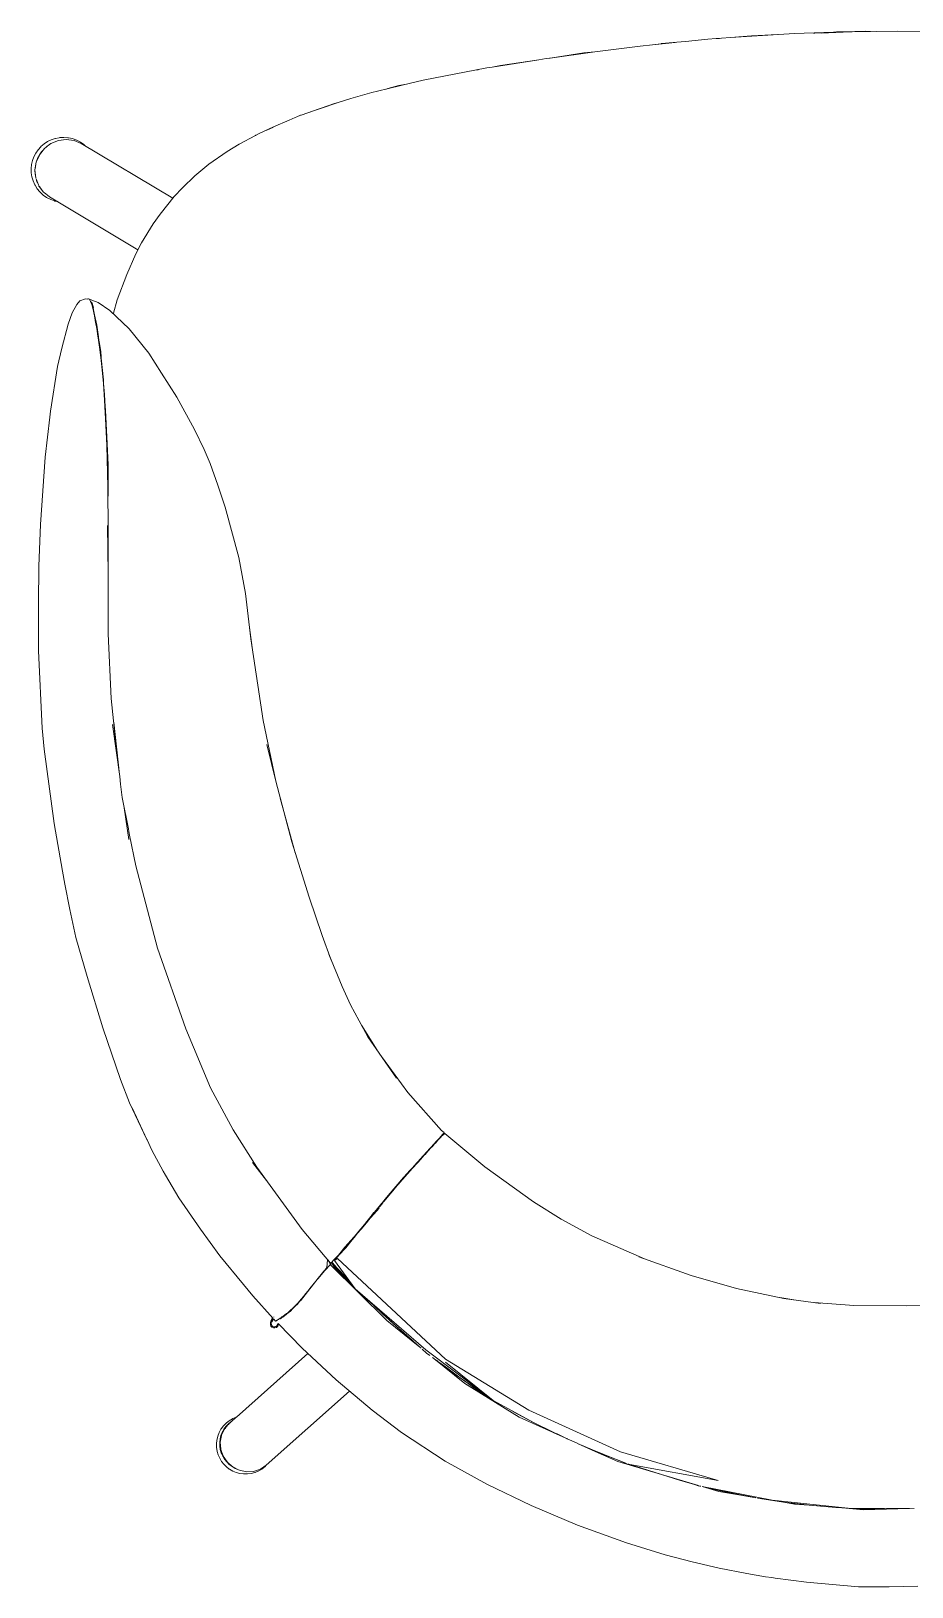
# Model space of a CAD drawing. Header units: millimetres. Extents: x 7998 to 72132, y -12523 to 5591.
# Drawn here: x 64959.5 to 64995, y -9745.4 to -9682.6 of the extents above; entities that cross this region are included whole.
import ezdxf

# ---------------------------------------------------------------- set-up
doc = ezdxf.new("R2010")
doc.units = ezdxf.units.MM
doc.layers.add('Xray_Furniture Temporary', color=23, linetype='Continuous', lineweight=15)

msp = doc.modelspace()

# ---------------------------------------------------------------- linework, layer by layer
at = {"layer": 'Xray_Furniture Temporary', "lineweight": 0}
for p, q in [((64985.893, -9683.004), (64986.806, -9682.918)), ((64987.133, -9682.893), (64986.806, -9682.918)), ((64987.266, -9682.88), (64987.133, -9682.893)), ((64987.347, -9682.876), (64987.266, -9682.88)), ((64987.719, -9682.847), (64987.347, -9682.876)), ((64987.719, -9682.847), (64990.295, -9682.68)), ((64987.719, -9682.847), (64988.564, -9682.781)), ((64988.564, -9682.781), (64989.623, -9682.724)), ((64991.872, -9682.63), (64990.295, -9682.68)), ((64991.112, -9682.672), (64991.06, -9682.672)), ((64991.872, -9682.63), (64991.112, -9682.672)), ((64991.369, -9682.669), (64992.556, -9682.622)), ((64991.995, -9682.624), (64991.886, -9682.63)), ((64991.995, -9682.624), (64992.523, -9682.623)), ((64992.283, -9682.617), (64992.075, -9682.624)), ((64992.283, -9682.617), (64994.451, -9682.589)), ((64993.17, -9682.597), (64992.283, -9682.617)), ((64992.556, -9682.622), (64992.624, -9682.623)), ((64993.619, -9682.599), (64993.17, -9682.597)), ((64994.451, -9682.589), (64995.412, -9682.609)), ((64980.443, -9683.675), (64982.24, -9683.422)), ((64980.443, -9683.675), (64981.794, -9683.471)), ((64982.24, -9683.422), (64981.794, -9683.471)), ((64984.067, -9683.196), (64982.24, -9683.422)), ((64984.571, -9683.143), (64984.067, -9683.196)), ((64985.482, -9683.046), (64984.571, -9683.143)), ((64984.917, -9683.099), (64984.571, -9683.143)), ((64984.931, -9683.093), (64984.917, -9683.099)), ((64984.931, -9683.093), (64985.556, -9683.04)), ((64985.893, -9683.004), (64985.556, -9683.04)), ((64975.324, -9684.565), (64977.887, -9684.074)), ((64977.48, -9684.152), (64977.517, -9684.145)), ((64977.53, -9684.143), (64977.517, -9684.145)), ((64977.887, -9684.074), (64978.096, -9684.042)), ((64978.096, -9684.042), (64979.979, -9683.745)), ((64978.096, -9684.042), (64978.444, -9683.976)), ((64978.444, -9683.976), (64979.979, -9683.745)), ((64980.281, -9683.695), (64979.979, -9683.745)), ((64980.413, -9683.679), (64980.281, -9683.695)), ((64980.413, -9683.679), (64980.443, -9683.675)), ((64973.477, -9685.014), (64974.801, -9684.686)), ((64973.899, -9684.91), (64974.338, -9684.786)), ((64974.338, -9684.786), (64974.65, -9684.723)), ((64975.324, -9684.565), (64974.801, -9684.686)), ((64971.103, -9685.733), (64971.93, -9685.452)), ((64971.93, -9685.452), (64971.743, -9685.505)), ((64972.406, -9685.312), (64971.93, -9685.452)), ((64973.246, -9685.071), (64972.406, -9685.312)), ((64973.246, -9685.071), (64973.477, -9685.014)), ((64973.838, -9684.925), (64973.841, -9684.924)), ((64973.841, -9684.924), (64973.899, -9684.91)), ((64969.91, -9686.179), (64970.161, -9686.068)), ((64970.218, -9686.047), (64970.161, -9686.068)), ((64970.367, -9685.984), (64970.218, -9686.047)), ((64970.391, -9685.976), (64970.367, -9685.984)), ((64971.743, -9685.505), (64970.391, -9685.976)), ((64970.391, -9685.976), (64971.078, -9685.742)), ((64971.103, -9685.733), (64971.078, -9685.742)), ((64968.704, -9686.715), (64968.582, -9686.786)), ((64969.281, -9686.448), (64968.704, -9686.715)), ((64969.006, -9686.581), (64968.991, -9686.589)), ((64969.006, -9686.581), (64969.285, -9686.459)), ((64969.91, -9686.179), (64969.281, -9686.448)), ((64959.893, -9687.254), (64959.784, -9687.375)), ((64960.044, -9687.324), (64959.847, -9687.574)), ((64959.901, -9687.246), (64959.893, -9687.254)), ((64959.901, -9687.246), (64960.027, -9687.138)), ((64960.027, -9687.138), (64960.166, -9687.046)), ((64960.112, -9687.272), (64960.044, -9687.324)), ((64960.112, -9687.272), (64960.156, -9687.234)), ((64960.156, -9687.234), (64960.143, -9687.248)), ((64960.156, -9687.234), (64960.198, -9687.206)), ((64960.156, -9687.234), (64960.173, -9687.226)), ((64960.158, -9687.237), (64960.156, -9687.234)), ((64960.166, -9687.046), (64960.315, -9686.974)), ((64960.303, -9687.126), (64960.198, -9687.206)), ((64960.603, -9687.001), (64960.303, -9687.126)), ((64960.315, -9686.974), (64960.472, -9686.921)), ((64960.493, -9686.917), (64960.472, -9686.921)), ((64960.493, -9686.917), (64960.634, -9686.89)), ((64960.921, -9686.957), (64960.603, -9687.001)), ((64960.657, -9686.886), (64960.634, -9686.89)), ((64960.823, -9686.876), (64960.657, -9686.886)), ((64960.988, -9686.889), (64960.823, -9686.876)), ((64961.238, -9686.997), (64960.921, -9686.957)), ((64961.011, -9686.892), (64960.988, -9686.889)), ((64961.011, -9686.892), (64961.174, -9686.927)), ((64961.33, -9686.983), (64961.174, -9686.927)), ((64961.53, -9687.119), (64961.238, -9686.997)), ((64961.33, -9686.983), (64961.349, -9686.991)), ((64961.349, -9686.991), (64961.496, -9687.067)), ((64961.496, -9687.067), (64961.632, -9687.163)), ((64961.53, -9687.119), (64965.215, -9689.333)), ((64961.632, -9687.163), (64961.644, -9687.173)), ((64961.689, -9687.214), (64961.644, -9687.173)), ((64967.417, -9687.439), (64967.9, -9687.154)), ((64968.554, -9686.8), (64967.9, -9687.154)), ((64968.554, -9686.8), (64968.56, -9686.797)), ((64968.57, -9686.793), (64968.56, -9686.797)), ((64968.57, -9686.793), (64968.582, -9686.786)), ((64959.522, -9687.969), (64959.506, -9688.131)), ((64959.559, -9687.809), (64959.522, -9687.969)), ((64959.559, -9687.809), (64959.615, -9687.655)), ((64959.615, -9687.655), (64959.69, -9687.51)), ((64959.711, -9687.88), (64959.66, -9688.191)), ((64959.711, -9687.88), (64959.675, -9688.033)), ((64959.69, -9687.51), (64959.784, -9687.375)), ((64959.839, -9687.587), (64959.711, -9687.88)), ((64959.711, -9687.88), (64959.766, -9687.728)), ((64959.766, -9687.728), (64959.752, -9687.787)), ((64959.766, -9687.728), (64959.839, -9687.587)), ((64959.766, -9687.728), (64959.799, -9687.678)), ((64959.775, -9687.732), (64959.766, -9687.728)), ((64959.842, -9687.581), (64959.839, -9687.587)), ((64959.847, -9687.574), (64959.93, -9687.456)), ((64959.93, -9687.456), (64959.907, -9687.499)), ((64960.014, -9687.362), (64959.93, -9687.456)), ((64959.93, -9687.456), (64959.964, -9687.425)), ((64959.93, -9687.456), (64959.936, -9687.461)), ((64966.676, -9687.963), (64966.115, -9688.426)), ((64966.676, -9687.963), (64967.417, -9687.439)), ((64959.505, -9688.144), (64959.506, -9688.131)), ((64959.51, -9688.31), (64959.505, -9688.144)), ((64959.537, -9688.474), (64959.51, -9688.31)), ((64959.584, -9688.633), (64959.537, -9688.474)), ((64959.66, -9688.191), (64959.675, -9688.033)), ((64959.66, -9688.201), (64959.66, -9688.191)), ((64959.66, -9688.201), (64959.66, -9688.205)), ((64959.665, -9688.349), (64959.66, -9688.205)), ((64959.66, -9688.205), (64959.69, -9688.505)), ((64959.665, -9688.349), (64959.67, -9688.296)), ((64959.675, -9688.348), (64959.665, -9688.349)), ((64959.69, -9688.505), (64959.665, -9688.349)), ((64959.665, -9688.349), (64959.68, -9688.402)), ((64959.675, -9688.033), (64959.695, -9687.977)), ((64959.675, -9688.033), (64959.677, -9688.095)), ((64959.675, -9688.033), (64959.686, -9688.035)), ((64959.69, -9688.505), (64959.693, -9688.52)), ((64959.705, -9688.552), (64959.736, -9688.655)), ((64959.705, -9688.552), (64959.796, -9688.792)), ((64966.115, -9688.426), (64965.607, -9688.911)), ((64959.652, -9688.784), (64959.584, -9688.633)), ((64959.662, -9688.804), (64959.652, -9688.784)), ((64959.662, -9688.804), (64959.75, -9688.945)), ((64959.736, -9688.655), (64959.728, -9688.614)), ((64959.736, -9688.655), (64959.743, -9688.652)), ((64959.796, -9688.792), (64959.736, -9688.655)), ((64959.736, -9688.655), (64959.76, -9688.695)), ((64959.855, -9689.073), (64959.75, -9688.945)), ((64959.807, -9688.818), (64959.994, -9689.073)), ((64959.882, -9688.931), (64959.84, -9688.863)), ((64959.872, -9689.089), (64959.855, -9689.073)), ((64959.882, -9688.931), (64959.869, -9688.902)), ((64959.993, -9689.203), (64959.872, -9689.089)), ((64959.885, -9688.928), (64959.882, -9688.931)), ((64959.955, -9689.019), (64959.882, -9688.931)), ((64959.882, -9688.931), (64959.907, -9688.955)), ((64960.129, -9689.299), (64959.993, -9689.203)), ((64959.994, -9689.073), (64960.06, -9689.125)), ((64960.06, -9689.125), (64960.094, -9689.156)), ((64960.094, -9689.156), (64960.082, -9689.142)), ((64960.094, -9689.156), (64960.097, -9689.153)), ((64960.159, -9689.202), (64960.094, -9689.156)), ((64960.094, -9689.156), (64960.114, -9689.167)), ((64960.159, -9689.202), (64960.243, -9689.268)), ((64965.607, -9688.911), (64965.275, -9689.259)), ((64960.147, -9689.309), (64960.129, -9689.299)), ((64960.294, -9689.385), (64960.147, -9689.309)), ((64960.243, -9689.268), (64963.811, -9691.412)), ((64960.451, -9689.441), (64960.294, -9689.385)), ((64960.465, -9689.445), (64960.451, -9689.441)), ((64960.465, -9689.445), (64960.577, -9689.469)), ((64964.707, -9689.967), (64965.275, -9689.259)), ((64963.959, -9691.134), (64964.428, -9690.358)), ((64964.428, -9690.358), (64964.707, -9689.967)), ((64963.366, -9692.412), (64963.728, -9691.569)), ((64963.959, -9691.134), (64963.728, -9691.569)), ((64963.366, -9692.412), (64962.974, -9693.432)), ((64961.163, -9693.956), (64961.345, -9693.616)), ((64961.473, -9693.467), (64961.345, -9693.616)), ((64961.703, -9693.394), (64961.473, -9693.467)), ((64961.703, -9693.394), (64961.789, -9693.399)), ((64961.792, -9693.387), (64961.789, -9693.399)), ((64961.815, -9693.384), (64961.792, -9693.387)), ((64961.792, -9693.387), (64961.804, -9693.4)), ((64961.815, -9693.384), (64961.81, -9693.394)), ((64961.815, -9693.384), (64961.855, -9693.403)), ((64961.855, -9693.403), (64961.959, -9693.624)), ((64961.855, -9693.403), (64961.954, -9693.447)), ((64961.899, -9693.496), (64961.964, -9693.563)), ((64962.215, -9693.544), (64961.954, -9693.447)), ((64961.964, -9693.563), (64962.016, -9693.757)), ((64962.215, -9693.544), (64962.683, -9693.858)), ((64962.824, -9693.973), (64962.974, -9693.432)), ((64961.163, -9693.956), (64960.997, -9694.413)), ((64961.959, -9693.624), (64962.016, -9693.892)), ((64961.987, -9693.721), (64961.978, -9693.716)), ((64961.985, -9693.746), (64962.013, -9693.762)), ((64962.013, -9693.762), (64962.016, -9693.757)), ((64962.066, -9694.04), (64962.013, -9693.762)), ((64962.036, -9693.974), (64962.016, -9693.892)), ((64962.055, -9694.075), (64962.036, -9693.974)), ((64962.106, -9694.347), (64962.055, -9694.075)), ((64962.062, -9694.09), (64962.055, -9694.075)), ((64962.092, -9694.229), (64962.062, -9694.09)), ((64962.066, -9694.04), (64962.158, -9694.447)), ((64962.124, -9694.394), (64962.092, -9694.229)), ((64962.683, -9693.858), (64963.461, -9694.603)), ((64962.823, -9693.977), (64962.792, -9693.963)), ((64962.824, -9693.973), (64962.792, -9693.963)), ((64960.997, -9694.413), (64960.75, -9695.378)), ((64962.106, -9694.347), (64962.115, -9694.395)), ((64962.115, -9694.395), (64962.151, -9694.587)), ((64962.16, -9694.586), (64962.124, -9694.394)), ((64962.151, -9694.587), (64962.188, -9694.808)), ((64962.158, -9694.447), (64962.219, -9694.925)), ((64962.197, -9694.806), (64962.16, -9694.586)), ((64962.188, -9694.808), (64962.227, -9695.058)), ((64962.219, -9694.925), (64962.197, -9694.806)), ((64963.461, -9694.603), (64964.253, -9695.584)), ((64960.574, -9696.12), (64960.75, -9695.378)), ((64962.236, -9695.056), (64962.219, -9694.925)), ((64962.227, -9695.058), (64962.267, -9695.339)), ((64962.244, -9695.108), (64962.236, -9695.056)), ((64962.315, -9695.651), (64962.244, -9695.108)), ((64962.316, -9695.52), (64962.244, -9695.108)), ((64962.267, -9695.339), (64962.306, -9695.653)), ((64960.287, -9697.919), (64960.574, -9696.12)), ((64962.306, -9695.653), (64962.345, -9696.001)), ((64962.315, -9695.651), (64962.408, -9696.541)), ((64962.316, -9695.52), (64962.349, -9695.98)), ((64962.349, -9695.98), (64962.345, -9696.001)), ((64962.345, -9696.001), (64962.383, -9696.382)), ((64962.356, -9696.107), (64962.36, -9696.084)), ((64964.763, -9696.384), (64964.253, -9695.584)), ((64962.366, -9696.138), (64962.361, -9696.161)), ((64962.383, -9696.382), (64962.418, -9696.8)), ((64962.406, -9696.552), (64962.399, -9696.578)), ((64962.408, -9696.541), (64962.405, -9696.544)), ((64962.427, -9696.799), (64962.406, -9696.552)), ((64962.406, -9696.552), (64962.419, -9696.647)), ((64962.419, -9696.647), (64962.427, -9696.799)), ((64964.763, -9696.384), (64965.381, -9697.36)), ((64962.418, -9696.8), (64962.451, -9697.251)), ((64962.46, -9697.25), (64962.427, -9696.799)), ((64962.451, -9697.251), (64962.481, -9697.731)), ((64962.49, -9697.73), (64962.46, -9697.25)), ((64966.098, -9698.664), (64965.381, -9697.36)), ((64960.287, -9697.919), (64960.256, -9698.158)), ((64962.481, -9697.731), (64962.509, -9698.235)), ((64962.503, -9697.887), (64962.49, -9697.73)), ((64962.503, -9697.887), (64962.565, -9698.959)), ((64962.503, -9697.887), (64962.518, -9698.234)), ((64960.074, -9699.771), (64960.256, -9698.158)), ((64962.509, -9698.235), (64962.534, -9698.76)), ((64962.522, -9698.319), (64962.518, -9698.234)), ((64962.522, -9698.319), (64962.565, -9699.301)), ((64962.534, -9698.76), (64962.556, -9699.302)), ((64962.562, -9699.229), (64962.555, -9699.269)), ((64962.565, -9698.959), (64962.613, -9700.08)), ((64966.485, -9699.471), (64966.098, -9698.664)), ((64960.074, -9699.771), (64959.882, -9702.489)), ((64962.556, -9699.302), (64962.556, -9699.311)), ((64962.556, -9699.311), (64962.556, -9699.317)), ((64962.556, -9699.317), (64962.574, -9699.857)), ((64962.565, -9699.301), (64962.574, -9699.857)), ((64962.574, -9699.857), (64962.589, -9700.421)), ((64966.727, -9700.028), (64966.485, -9699.471)), ((64962.589, -9700.421), (64962.599, -9700.991)), ((64962.613, -9700.08), (64962.606, -9701.154)), ((64967.042, -9700.906), (64966.727, -9700.028)), ((64962.599, -9700.991), (64962.605, -9701.565)), ((64962.599, -9700.991), (64962.606, -9701.154)), ((64967.334, -9701.789), (64967.042, -9700.906)), ((64962.606, -9701.154), (64962.605, -9701.565)), ((64962.605, -9701.565), (64962.609, -9702.144)), ((64962.609, -9702.144), (64962.611, -9702.726)), ((64967.877, -9703.831), (64967.334, -9701.789)), ((64959.882, -9702.489), (64959.818, -9704.175)), ((64962.611, -9704.488), (64962.585, -9702.535)), ((64962.611, -9702.726), (64962.612, -9702.752)), ((64962.612, -9702.752), (64962.611, -9703.311)), ((64962.611, -9703.311), (64962.611, -9704.488)), ((64959.818, -9704.175), (64959.799, -9705.692)), ((64967.877, -9703.831), (64968.15, -9705.284)), ((64962.611, -9704.488), (64962.61, -9704.658)), ((64962.61, -9704.658), (64962.612, -9704.803)), ((64962.612, -9704.865), (64962.61, -9705.018)), ((64962.612, -9704.865), (64962.612, -9704.803)), ((64962.61, -9705.018), (64962.612, -9705.218)), ((64962.612, -9706.903), (64962.612, -9705.218)), ((64968.367, -9707.109), (64968.15, -9705.284)), ((64959.805, -9707.589), (64959.799, -9705.692)), ((64968.313, -9706.655), (64968.418, -9707.452)), ((64962.733, -9709.508), (64962.612, -9706.903)), ((64968.86, -9710.395), (64968.367, -9707.109)), ((64959.805, -9707.589), (64959.944, -9710.708)), ((64962.733, -9709.508), (64962.952, -9711.572)), ((64962.835, -9710.471), (64962.866, -9710.823)), ((64962.835, -9710.471), (64963.069, -9712.575)), ((64968.86, -9710.395), (64969.372, -9712.846)), ((64960.028, -9711.561), (64959.944, -9710.708)), ((64962.785, -9710.568), (64963.081, -9712.655)), ((64962.866, -9710.823), (64962.943, -9711.573)), ((64960.028, -9711.561), (64960.432, -9714.557)), ((64962.943, -9711.573), (64963.037, -9712.346)), ((64962.952, -9711.572), (64963.069, -9712.575)), ((64969.372, -9712.846), (64969.017, -9711.369)), ((64963.081, -9712.655), (64963.115, -9712.964)), ((64963.115, -9712.964), (64963.179, -9713.514)), ((64969.372, -9712.846), (64970.022, -9715.3)), ((64963.428, -9714.77), (64963.179, -9713.514)), ((64969.553, -9713.528), (64970.158, -9715.736)), ((64963.261, -9713.927), (64963.442, -9715.206)), ((64960.432, -9714.557), (64960.766, -9716.485)), ((64963.428, -9714.77), (64963.447, -9714.875)), ((64963.447, -9714.875), (64963.479, -9715.029)), ((64963.724, -9716.269), (64963.479, -9715.029)), ((64970.719, -9717.534), (64970.022, -9715.3)), ((64960.766, -9716.485), (64960.862, -9717.007)), ((64963.724, -9716.269), (64964.605, -9719.59)), ((64960.862, -9717.007), (64961.065, -9718.025)), ((64961.315, -9719.151), (64961.065, -9718.025)), ((64970.719, -9717.534), (64971.248, -9719.081)), ((64961.762, -9720.725), (64961.315, -9719.151)), ((64971.613, -9720.071), (64971.248, -9719.081)), ((64964.605, -9719.59), (64965.745, -9722.847)), ((64971.516, -9719.832), (64972.045, -9721.136)), ((64961.762, -9720.725), (64962.398, -9722.798)), ((64972.045, -9721.136), (64972.385, -9721.872)), ((64973.093, -9723.161), (64972.385, -9721.872)), ((64963.114, -9724.879), (64962.398, -9722.798)), ((64966.735, -9725.219), (64965.745, -9722.847)), ((64972.834, -9722.69), (64973.464, -9723.699)), ((64974.247, -9724.834), (64973.093, -9723.161)), ((64973.676, -9724.006), (64974.704, -9725.412)), ((64963.114, -9724.879), (64963.479, -9725.821)), ((64967.654, -9726.92), (64966.735, -9725.219)), ((64974.704, -9725.412), (64976.053, -9726.944)), ((64964.175, -9727.309), (64963.479, -9725.821)), ((64964.175, -9727.309), (64963.585, -9726.034)), ((64964.182, -9727.323), (64964.175, -9727.309)), ((64964.182, -9727.323), (64964.376, -9727.741)), ((64968.605, -9728.419), (64967.654, -9726.92)), ((64975.763, -9727.476), (64975.614, -9727.639)), ((64975.779, -9727.482), (64975.678, -9727.597)), ((64975.843, -9727.386), (64975.763, -9727.476)), ((64975.766, -9727.504), (64975.779, -9727.482)), ((64975.779, -9727.482), (64975.787, -9727.473)), ((64975.787, -9727.473), (64975.805, -9727.454)), ((64975.805, -9727.454), (64975.811, -9727.452)), ((64975.811, -9727.452), (64975.824, -9727.442)), ((64975.824, -9727.442), (64975.903, -9727.346)), ((64975.888, -9727.341), (64975.843, -9727.386)), ((64975.85, -9727.392), (64975.988, -9727.233)), ((64975.988, -9727.233), (64975.888, -9727.341)), ((64975.903, -9727.346), (64975.918, -9727.33)), ((64975.918, -9727.33), (64975.923, -9727.328)), ((64975.924, -9727.323), (64975.923, -9727.328)), ((64976.002, -9727.238), (64975.924, -9727.323)), ((64975.988, -9727.233), (64976.044, -9727.175)), ((64976.014, -9727.198), (64975.988, -9727.233)), ((64976.002, -9727.238), (64976.009, -9727.228)), ((64976.009, -9727.228), (64976.014, -9727.226)), ((64976.044, -9727.175), (64976.014, -9727.198)), ((64976.026, -9727.212), (64976.014, -9727.226)), ((64976.077, -9727.156), (64976.026, -9727.212)), ((64976.137, -9727.059), (64976.044, -9727.175)), ((64976.053, -9726.944), (64976.16, -9727.029)), ((64976.063, -9727.152), (64976.059, -9727.156)), ((64976.089, -9727.119), (64976.063, -9727.152)), ((64976.077, -9727.15), (64976.082, -9727.148)), ((64976.077, -9727.156), (64976.077, -9727.15)), ((64976.082, -9727.148), (64976.122, -9727.098)), ((64976.096, -9727.138), (64976.082, -9727.148)), ((64976.114, -9727.099), (64976.089, -9727.119)), ((64976.096, -9727.138), (64976.19, -9727.059)), ((64976.126, -9727.102), (64976.096, -9727.138)), ((64976.14, -9727.064), (64976.114, -9727.099)), ((64976.14, -9727.072), (64976.114, -9727.099)), ((64976.122, -9727.098), (64976.127, -9727.096)), ((64976.127, -9727.096), (64976.126, -9727.102)), ((64976.127, -9727.096), (64976.15, -9727.071)), ((64976.127, -9727.096), (64976.14, -9727.072)), ((64976.14, -9727.064), (64976.16, -9727.029)), ((64976.14, -9727.072), (64976.14, -9727.064)), ((64976.19, -9727.059), (64976.15, -9727.071)), ((64976.19, -9727.059), (64977.805, -9728.409)), ((64964.376, -9727.741), (64964.837, -9728.586)), ((64975.277, -9728.034), (64975.084, -9728.248)), ((64975.226, -9728.099), (64975.084, -9728.248)), ((64975.139, -9728.16), (64975.161, -9728.137)), ((64975.161, -9728.137), (64975.172, -9728.126)), ((64975.172, -9728.126), (64975.176, -9728.123)), ((64975.176, -9728.123), (64975.353, -9727.942)), ((64975.277, -9728.034), (64975.226, -9728.099)), ((64975.261, -9728.028), (64975.265, -9728.021)), ((64975.265, -9728.021), (64975.293, -9727.992)), ((64975.375, -9727.926), (64975.277, -9728.034)), ((64975.293, -9727.992), (64975.301, -9727.981)), ((64975.301, -9727.981), (64975.344, -9727.941)), ((64975.344, -9727.941), (64975.517, -9727.761)), ((64975.445, -9727.825), (64975.344, -9727.941)), ((64975.353, -9727.942), (64975.375, -9727.926)), ((64975.397, -9727.905), (64975.375, -9727.926)), ((64975.461, -9727.831), (64975.397, -9727.905)), ((64975.614, -9727.639), (64975.445, -9727.825)), ((64975.507, -9727.78), (64975.461, -9727.831)), ((64975.507, -9727.78), (64975.525, -9727.761)), ((64975.517, -9727.761), (64975.63, -9727.646)), ((64975.63, -9727.646), (64975.525, -9727.761)), ((64975.63, -9727.646), (64975.671, -9727.598)), ((64975.671, -9727.598), (64975.678, -9727.597)), ((64964.924, -9728.739), (64964.837, -9728.586)), ((64965.467, -9729.664), (64964.924, -9728.739)), ((64968.997, -9728.959), (64968.435, -9728.231)), ((64968.605, -9728.419), (64970.438, -9730.943)), ((64974.691, -9728.687), (64974.501, -9728.902)), ((64974.675, -9728.681), (64974.531, -9728.843)), ((64974.871, -9728.461), (64974.675, -9728.681)), ((64974.675, -9728.681), (64974.784, -9728.55)), ((64974.887, -9728.467), (64974.691, -9728.687)), ((64974.784, -9728.55), (64974.871, -9728.461)), ((64975.068, -9728.241), (64974.871, -9728.461)), ((64975.084, -9728.248), (64974.887, -9728.467)), ((64975.139, -9728.16), (64975.068, -9728.241)), ((64979.773, -9729.817), (64977.805, -9728.409)), ((64973.904, -9729.571), (64974.531, -9728.843)), ((64974.16, -9729.293), (64974.011, -9729.468)), ((64974.16, -9729.293), (64974.206, -9729.246)), ((64974.292, -9729.14), (64974.206, -9729.246)), ((64974.292, -9729.14), (64974.21, -9729.215)), ((64974.293, -9729.119), (64974.341, -9729.075)), ((64974.322, -9729.106), (64974.317, -9729.117)), ((64974.378, -9729.042), (64974.322, -9729.106)), ((64974.378, -9729.042), (64974.341, -9729.075)), ((64974.501, -9728.902), (64974.383, -9729.038)), ((64965.467, -9729.664), (64966.211, -9730.747)), ((64973.648, -9729.88), (64973.478, -9730.087)), ((64973.524, -9730.051), (64973.563, -9730.009)), ((64973.541, -9730.01), (64973.67, -9729.871)), ((64973.563, -9730.009), (64973.567, -9730.004)), ((64973.567, -9730.004), (64973.652, -9729.913)), ((64973.618, -9729.942), (64973.723, -9729.813)), ((64973.658, -9729.905), (64973.652, -9729.913)), ((64973.727, -9729.783), (64973.673, -9729.849)), ((64973.678, -9729.868), (64973.688, -9729.864)), ((64973.723, -9729.813), (64973.734, -9729.802)), ((64973.84, -9729.644), (64973.727, -9729.783)), ((64973.743, -9729.789), (64973.734, -9729.802)), ((64973.874, -9729.632), (64973.743, -9729.789)), ((64973.858, -9729.626), (64973.84, -9729.644)), ((64973.904, -9729.571), (64973.858, -9729.626)), ((64974.011, -9729.468), (64973.874, -9729.632)), ((64979.773, -9729.817), (64980.883, -9730.518)), ((64972.962, -9730.745), (64973.098, -9730.584)), ((64972.992, -9730.676), (64973.255, -9730.341)), ((64973.087, -9730.567), (64972.992, -9730.676)), ((64973.224, -9730.4), (64973.087, -9730.567)), ((64973.103, -9730.573), (64973.098, -9730.584)), ((64973.537, -9730.071), (64973.103, -9730.573)), ((64973.24, -9730.406), (64973.103, -9730.573)), ((64973.224, -9730.4), (64973.478, -9730.087)), ((64973.537, -9730.071), (64973.24, -9730.406)), ((64973.24, -9730.406), (64973.494, -9730.094)), ((64973.255, -9730.341), (64973.264, -9730.332)), ((64973.264, -9730.332), (64973.323, -9730.25)), ((64973.524, -9730.051), (64973.494, -9730.094)), ((64980.883, -9730.518), (64982.123, -9731.193)), ((64966.211, -9730.747), (64966.341, -9730.922)), ((64967.119, -9731.997), (64966.341, -9730.922)), ((64971.586, -9732.297), (64970.438, -9730.943)), ((64972.154, -9731.653), (64972.54, -9731.23)), ((64972.402, -9731.392), (64972.54, -9731.23)), ((64972.538, -9731.256), (64972.405, -9731.414)), ((64972.676, -9731.09), (64972.538, -9731.256)), ((64972.614, -9731.139), (64972.54, -9731.23)), ((64972.66, -9731.084), (64972.614, -9731.139)), ((64972.803, -9730.912), (64972.66, -9731.084)), ((64972.819, -9730.919), (64972.676, -9731.09)), ((64972.946, -9730.739), (64972.803, -9730.912)), ((64972.962, -9730.745), (64972.819, -9730.919)), ((64972.992, -9730.676), (64972.946, -9730.739)), ((64982.123, -9731.193), (64984.252, -9732.122)), ((64972.154, -9731.653), (64971.904, -9731.97)), ((64971.975, -9731.89), (64971.904, -9731.97)), ((64972.2, -9731.677), (64971.921, -9731.976)), ((64972.075, -9731.801), (64971.921, -9731.976)), ((64972.154, -9731.653), (64971.975, -9731.89)), ((64972.058, -9731.795), (64971.975, -9731.89)), ((64972.155, -9731.684), (64972.058, -9731.795)), ((64972.171, -9731.69), (64972.075, -9731.801)), ((64972.389, -9731.408), (64972.155, -9731.684)), ((64972.282, -9731.56), (64972.171, -9731.69)), ((64972.2, -9731.677), (64972.405, -9731.414)), ((64972.405, -9731.414), (64972.282, -9731.56)), ((64972.402, -9731.392), (64972.389, -9731.408)), ((64967.119, -9731.997), (64968.069, -9733.154)), ((64971.572, -9732.358), (64971.356, -9732.587)), ((64971.438, -9732.464), (64971.365, -9732.562)), ((64971.465, -9732.155), (64971.438, -9732.464)), ((64971.485, -9732.178), (64971.595, -9732.324)), ((64971.581, -9732.334), (64971.485, -9732.178)), ((64971.608, -9732.328), (64971.572, -9732.358)), ((64971.578, -9732.367), (64971.572, -9732.358)), ((64971.608, -9732.328), (64971.578, -9732.367)), ((64973.858, -9734.61), (64971.578, -9732.367)), ((64971.595, -9732.324), (64971.581, -9732.334)), ((64971.586, -9732.297), (64971.609, -9732.272)), ((64971.586, -9732.297), (64971.642, -9732.276)), ((64971.663, -9732.334), (64971.608, -9732.328)), ((64971.609, -9732.272), (64971.63, -9732.256)), ((64971.642, -9732.276), (64971.609, -9732.272)), ((64971.706, -9732.168), (64971.63, -9732.256)), ((64971.63, -9732.256), (64971.642, -9732.276)), ((64971.652, -9732.279), (64971.656, -9732.28)), ((64971.656, -9732.28), (64971.656, -9732.283)), ((64971.656, -9732.28), (64971.831, -9732.48)), ((64971.656, -9732.283), (64971.663, -9732.334)), ((64971.663, -9732.334), (64971.659, -9732.338)), ((64971.659, -9732.338), (64971.668, -9732.345)), ((64971.668, -9732.345), (64971.663, -9732.334)), ((64971.679, -9732.368), (64971.673, -9732.348)), ((64971.673, -9732.348), (64972.069, -9732.782)), ((64971.735, -9732.445), (64971.679, -9732.368)), ((64971.904, -9731.97), (64971.706, -9732.168)), ((64971.839, -9732.554), (64971.735, -9732.445)), ((64971.809, -9732.098), (64971.737, -9732.188)), ((64971.737, -9732.188), (64971.864, -9732.11)), ((64971.737, -9732.188), (64972.57, -9733.324)), ((64971.86, -9732.042), (64971.809, -9732.098)), ((64971.831, -9732.48), (64971.87, -9732.52)), ((64971.921, -9731.976), (64971.86, -9732.042)), ((64976.221, -9736.169), (64971.864, -9732.11)), ((64971.87, -9732.52), (64971.979, -9732.635)), ((64971.87, -9732.52), (64972.252, -9732.961)), ((64984.012, -9732.036), (64986.126, -9732.79)), ((64968.452, -9733.611), (64968.069, -9733.154)), ((64970.991, -9733.025), (64970.467, -9733.694)), ((64970.749, -9733.32), (64970.917, -9733.107)), ((64970.983, -9733.016), (64970.917, -9733.107)), ((64970.996, -9733.007), (64970.983, -9733.016)), ((64970.991, -9733.025), (64970.983, -9733.016)), ((64971.048, -9732.955), (64970.991, -9733.025)), ((64971.067, -9732.917), (64970.996, -9733.007)), ((64971.06, -9732.91), (64971.067, -9732.917)), ((64971.071, -9732.913), (64971.067, -9732.917)), ((64971.141, -9732.827), (64971.071, -9732.913)), ((64971.356, -9732.587), (64971.074, -9732.924)), ((64971.205, -9732.75), (64971.141, -9732.827)), ((64971.263, -9732.68), (64971.205, -9732.75)), ((64971.317, -9732.618), (64971.263, -9732.68)), ((64971.365, -9732.562), (64971.317, -9732.618)), ((64971.951, -9732.666), (64971.839, -9732.554)), ((64972.069, -9732.782), (64971.951, -9732.666)), ((64971.979, -9732.635), (64972.203, -9732.874)), ((64972.069, -9732.782), (64972.57, -9733.324)), ((64972.203, -9732.874), (64972.362, -9733.04)), ((64972.436, -9733.141), (64972.295, -9733.004)), ((64972.295, -9733.004), (64972.57, -9733.324)), ((64986.126, -9732.79), (64987.955, -9733.321)), ((64968.452, -9733.611), (64969.264, -9734.531)), ((64970.411, -9733.735), (64970.332, -9733.825)), ((64970.426, -9733.742), (64970.348, -9733.832)), ((64970.426, -9733.742), (64970.379, -9733.806)), ((64970.493, -9733.638), (64970.411, -9733.735)), ((64970.467, -9733.694), (64970.426, -9733.742)), ((64970.577, -9733.534), (64970.493, -9733.638)), ((64970.663, -9733.428), (64970.577, -9733.534)), ((64970.749, -9733.32), (64970.663, -9733.428)), ((64972.57, -9733.324), (64975.427, -9735.792)), ((64973.083, -9733.794), (64972.57, -9733.324)), ((64973.083, -9733.794), (64973.088, -9733.79)), ((64987.955, -9733.321), (64989.872, -9733.718)), ((64990.263, -9733.771), (64989.701, -9733.683)), ((64991.342, -9733.917), (64989.872, -9733.718)), ((64969.791, -9734.366), (64969.655, -9734.468)), ((64969.745, -9734.393), (64969.687, -9734.435)), ((64969.7, -9734.413), (64969.693, -9734.419)), ((64969.73, -9734.387), (64969.7, -9734.413)), ((64969.73, -9734.387), (64969.735, -9734.383)), ((64969.735, -9734.383), (64969.741, -9734.377)), ((64969.746, -9734.369), (64969.741, -9734.377)), ((64969.751, -9734.389), (64969.745, -9734.393)), ((64969.791, -9734.341), (64969.746, -9734.369)), ((64969.791, -9734.366), (64969.751, -9734.389)), ((64969.808, -9734.331), (64969.791, -9734.341)), ((64969.795, -9734.358), (64969.808, -9734.331)), ((64969.806, -9734.348), (64969.795, -9734.358)), ((64969.869, -9734.298), (64969.806, -9734.348)), ((64969.808, -9734.331), (64969.812, -9734.319)), ((64969.853, -9734.292), (64969.812, -9734.319)), ((64969.916, -9734.239), (64969.853, -9734.292)), ((64969.869, -9734.298), (64969.966, -9734.234)), ((64969.932, -9734.246), (64969.869, -9734.298)), ((64969.981, -9734.183), (64969.916, -9734.239)), ((64969.996, -9734.189), (64969.932, -9734.246)), ((64969.966, -9734.234), (64970.062, -9734.128)), ((64970.047, -9734.122), (64969.981, -9734.183)), ((64970.062, -9734.128), (64969.996, -9734.189)), ((64970.115, -9734.056), (64970.047, -9734.122)), ((64970.13, -9734.063), (64970.062, -9734.128)), ((64970.185, -9733.985), (64970.115, -9734.056)), ((64970.158, -9734.035), (64970.13, -9734.063)), ((64970.158, -9734.035), (64970.244, -9733.945)), ((64970.257, -9733.909), (64970.185, -9733.985)), ((64970.273, -9733.915), (64970.244, -9733.945)), ((64970.332, -9733.825), (64970.257, -9733.909)), ((64970.348, -9733.832), (64970.273, -9733.915)), ((64970.379, -9733.806), (64970.348, -9733.832)), ((64973.324, -9734.008), (64973.083, -9733.794)), ((64973.675, -9734.338), (64973.324, -9734.008)), ((64973.68, -9734.331), (64973.324, -9734.008)), ((64974.095, -9734.721), (64973.675, -9734.338)), ((64973.68, -9734.331), (64974.1, -9734.714)), ((64991.094, -9733.883), (64992.696, -9733.997)), ((64992.696, -9733.997), (64994.805, -9734.012)), ((64995.864, -9734.001), (64994.805, -9734.012)), ((64969.154, -9734.708), (64969.174, -9734.639)), ((64969.156, -9734.775), (64969.154, -9734.708)), ((64969.179, -9734.835), (64969.156, -9734.775)), ((64969.174, -9734.639), (64969.201, -9734.574)), ((64969.174, -9734.639), (64969.219, -9734.574)), ((64969.22, -9734.88), (64969.179, -9734.835)), ((64969.21, -9734.656), (64969.193, -9734.713)), ((64969.193, -9734.713), (64969.195, -9734.768)), ((64969.195, -9734.768), (64969.213, -9734.814)), ((64969.201, -9734.574), (64969.23, -9734.512)), ((64969.237, -9734.593), (64969.21, -9734.656)), ((64969.25, -9734.6), (64969.21, -9734.656)), ((64969.213, -9734.814), (64969.243, -9734.848)), ((64969.219, -9734.574), (64969.264, -9734.531)), ((64969.275, -9734.905), (64969.22, -9734.88)), ((64969.23, -9734.512), (64969.236, -9734.499)), ((64969.238, -9734.59), (64969.237, -9734.593)), ((64969.243, -9734.848), (64969.283, -9734.866)), ((64969.292, -9734.559), (64969.25, -9734.6)), ((64969.337, -9734.908), (64969.275, -9734.905)), ((64969.283, -9734.866), (64969.331, -9734.869)), ((64969.368, -9734.628), (64969.292, -9734.559)), ((64969.3, -9734.466), (64969.298, -9734.47)), ((64969.331, -9734.869), (64969.378, -9734.853)), ((64969.399, -9734.887), (64969.337, -9734.908)), ((64969.368, -9734.628), (64969.377, -9734.622)), ((64969.406, -9734.604), (64969.373, -9734.635)), ((64969.377, -9734.622), (64969.373, -9734.635)), ((64969.378, -9734.853), (64969.42, -9734.817)), ((64969.451, -9734.842), (64969.399, -9734.887)), ((64969.41, -9734.603), (64969.406, -9734.604)), ((64969.431, -9734.594), (64969.41, -9734.603)), ((64969.42, -9734.817), (64969.45, -9734.755)), ((64969.431, -9734.594), (64969.504, -9734.541)), ((64969.459, -9734.58), (64969.431, -9734.594)), ((64969.45, -9734.755), (64969.459, -9734.723)), ((64969.45, -9734.755), (64969.463, -9734.727)), ((64969.487, -9734.77), (64969.451, -9734.842)), ((64969.493, -9734.561), (64969.459, -9734.58)), ((64970.443, -9735.725), (64969.463, -9734.727)), ((64969.493, -9734.757), (64969.487, -9734.77)), ((64969.5, -9734.556), (64969.493, -9734.561)), ((64969.5, -9734.556), (64969.504, -9734.541)), ((64969.504, -9734.541), (64969.554, -9734.51)), ((64969.55, -9734.526), (64969.534, -9734.536)), ((64969.554, -9734.51), (64969.55, -9734.526)), ((64969.59, -9734.517), (64969.558, -9734.542)), ((64969.616, -9734.466), (64969.581, -9734.493)), ((64969.632, -9734.473), (64969.581, -9734.507)), ((64969.59, -9734.517), (64969.601, -9734.506)), ((64969.655, -9734.468), (64969.601, -9734.506)), ((64969.668, -9734.431), (64969.616, -9734.466)), ((64969.64, -9734.468), (64969.632, -9734.473)), ((64969.64, -9734.468), (64969.648, -9734.456)), ((64969.666, -9734.444), (64969.648, -9734.456)), ((64969.648, -9734.456), (64969.665, -9734.448)), ((64969.648, -9734.468), (64969.655, -9734.468)), ((64969.687, -9734.435), (64969.665, -9734.448)), ((64969.689, -9734.422), (64969.666, -9734.44)), ((64969.669, -9734.427), (64969.668, -9734.431)), ((64969.671, -9734.429), (64969.668, -9734.431)), ((64969.689, -9734.422), (64969.671, -9734.429)), ((64969.689, -9734.422), (64969.676, -9734.421)), ((64975.188, -9735.685), (64973.858, -9734.61)), ((64974.525, -9735.1), (64974.095, -9734.721)), ((64974.763, -9735.305), (64974.1, -9734.714)), ((64974.77, -9735.311), (64974.525, -9735.1)), ((64974.77, -9735.311), (64974.773, -9735.309)), ((64975.188, -9735.685), (64974.77, -9735.311)), ((64967.784, -9738.508), (64970.671, -9735.94)), ((64971.804, -9737.003), (64970.443, -9735.725)), ((64975.225, -9735.717), (64975.188, -9735.685)), ((64975.236, -9735.727), (64975.225, -9735.717)), ((64975.457, -9735.925), (64975.282, -9735.768)), ((64975.427, -9735.792), (64978.138, -9737.842)), ((64975.593, -9736.025), (64975.457, -9735.925)), ((64975.747, -9736.137), (64975.691, -9736.095)), ((64977, -9737.156), (64975.747, -9736.137)), ((64975.905, -9736.254), (64975.838, -9736.204)), ((64977, -9737.156), (64975.908, -9736.256)), ((64976.027, -9736.343), (64975.908, -9736.256)), ((64978.138, -9737.842), (64976.217, -9736.283)), ((64979.579, -9738.232), (64976.221, -9736.169)), ((64976.318, -9736.568), (64976.035, -9736.349)), ((64976.311, -9736.551), (64976.035, -9736.349)), ((64976.311, -9736.551), (64976.323, -9736.56)), ((64976.807, -9736.926), (64976.318, -9736.568)), ((64976.323, -9736.56), (64976.812, -9736.919)), ((64977.325, -9737.284), (64976.807, -9736.926)), ((64976.812, -9736.919), (64978.138, -9737.842)), ((64968.992, -9740.451), (64972.352, -9737.463)), ((64973.262, -9738.226), (64971.804, -9737.003)), ((64977, -9737.156), (64977.878, -9737.661)), ((64979.192, -9738.503), (64977, -9737.156)), ((64977.495, -9737.394), (64977.325, -9737.284)), ((64978.138, -9737.842), (64979.798, -9738.73)), ((64967.366, -9738.753), (64967.262, -9738.861)), ((64967.456, -9738.785), (64967.359, -9738.885)), ((64967.38, -9738.741), (64967.366, -9738.753)), ((64967.498, -9738.649), (64967.38, -9738.741)), ((64967.461, -9738.791), (64967.429, -9738.828)), ((64967.565, -9738.699), (64967.456, -9738.785)), ((64967.456, -9738.785), (64967.461, -9738.791)), ((64967.477, -9738.779), (64967.461, -9738.791)), ((64967.467, -9738.798), (64967.496, -9738.764)), ((64967.477, -9738.779), (64967.496, -9738.764)), ((64967.496, -9738.764), (64967.565, -9738.699)), ((64967.627, -9738.574), (64967.498, -9738.649)), ((64967.565, -9738.699), (64967.534, -9738.731)), ((64967.578, -9738.692), (64967.565, -9738.699)), ((64967.565, -9738.699), (64967.574, -9738.696)), ((64967.567, -9738.701), (64967.565, -9738.699)), ((64967.578, -9738.692), (64967.777, -9738.51)), ((64967.639, -9738.568), (64967.627, -9738.574)), ((64967.639, -9738.568), (64967.777, -9738.51)), ((64967.777, -9738.51), (64967.784, -9738.508)), ((64973.262, -9738.226), (64974.442, -9739.133)), ((64978.898, -9738.249), (64979.105, -9738.368)), ((64979.794, -9738.737), (64979.105, -9738.368)), ((64980.532, -9739.108), (64979.192, -9738.503)), ((64983.283, -9739.901), (64979.579, -9738.232)), ((64980.532, -9739.108), (64979.794, -9738.737)), ((64979.798, -9738.73), (64980.535, -9739.1)), ((64966.995, -9739.433), (64966.98, -9739.581)), ((64967.03, -9739.288), (64966.995, -9739.433)), ((64967.035, -9739.269), (64967.03, -9739.288)), ((64967.035, -9739.269), (64967.09, -9739.129)), ((64967.161, -9738.998), (64967.09, -9739.129)), ((64967.11, -9739.528), (64967.125, -9739.388)), ((64967.142, -9739.391), (64967.118, -9739.529)), ((64967.158, -9739.251), (64967.125, -9739.388)), ((64967.125, -9739.388), (64967.157, -9739.302)), ((64967.125, -9739.388), (64967.142, -9739.391)), ((64967.125, -9739.388), (64967.127, -9739.481)), ((64967.127, -9739.53), (64967.142, -9739.391)), ((64967.134, -9739.517), (64967.181, -9739.242)), ((64967.165, -9739.253), (64967.142, -9739.391)), ((64967.142, -9739.391), (64967.165, -9739.293)), ((64967.209, -9739.12), (64967.158, -9739.251)), ((64967.158, -9739.251), (64967.165, -9739.253)), ((64967.173, -9738.981), (64967.161, -9738.998)), ((64967.224, -9739.128), (64967.165, -9739.253)), ((64967.262, -9738.861), (64967.173, -9738.981)), ((64967.181, -9739.242), (64967.185, -9739.235)), ((64967.185, -9739.235), (64967.291, -9739.007)), ((64967.185, -9739.235), (64967.224, -9739.128)), ((64967.209, -9739.12), (64967.186, -9739.208)), ((64967.276, -9738.997), (64967.209, -9739.12)), ((64967.209, -9739.12), (64967.262, -9739.046)), ((64967.224, -9739.128), (64967.209, -9739.12)), ((64967.283, -9739.002), (64967.224, -9739.128)), ((64967.224, -9739.128), (64967.291, -9739.007)), ((64967.276, -9738.997), (64967.359, -9738.885)), ((64967.283, -9739.002), (64967.276, -9738.997)), ((64967.299, -9738.99), (64967.283, -9739.002)), ((64967.291, -9739.007), (64967.299, -9738.99)), ((64967.299, -9738.99), (64967.304, -9738.989)), ((64967.304, -9738.989), (64967.309, -9738.978)), ((64967.314, -9738.965), (64967.309, -9738.978)), ((64967.359, -9738.885), (64967.314, -9738.965)), ((64967.326, -9738.959), (64967.314, -9738.965)), ((64967.372, -9738.896), (64967.326, -9738.959)), ((64967.359, -9738.885), (64967.429, -9738.828)), ((64967.359, -9738.885), (64967.372, -9738.896)), ((64967.416, -9738.851), (64967.372, -9738.896)), ((64967.429, -9738.828), (64967.416, -9738.851)), ((64974.442, -9739.133), (64976.202, -9740.281)), ((64980.563, -9739.123), (64980.532, -9739.108)), ((64980.637, -9739.149), (64980.535, -9739.1)), ((64981.075, -9739.354), (64980.563, -9739.123)), ((64980.717, -9739.185), (64980.637, -9739.149)), ((64980.717, -9739.185), (64981.075, -9739.354)), ((64981.075, -9739.354), (64981.094, -9739.363)), ((64981.094, -9739.363), (64981.107, -9739.368)), ((64981.107, -9739.368), (64981.123, -9739.376)), ((64981.525, -9739.557), (64981.123, -9739.376)), ((64966.98, -9739.581), (64966.983, -9739.73)), ((64966.983, -9739.73), (64967.006, -9739.878)), ((64967.006, -9739.878), (64967.01, -9739.89)), ((64967.051, -9740.031), (64967.01, -9739.89)), ((64967.11, -9740.166), (64967.051, -9740.031)), ((64967.11, -9739.528), (64967.114, -9739.67)), ((64967.118, -9739.529), (64967.11, -9739.528)), ((64967.114, -9739.67), (64967.123, -9739.578)), ((64967.131, -9739.669), (64967.114, -9739.67)), ((64967.114, -9739.67), (64967.135, -9739.811)), ((64967.114, -9739.67), (64967.139, -9739.76)), ((64967.118, -9739.529), (64967.131, -9739.669)), ((64967.131, -9739.669), (64967.127, -9739.53)), ((64967.152, -9739.808), (64967.131, -9739.669)), ((64967.131, -9739.669), (64967.143, -9739.81)), ((64967.158, -9739.798), (64967.134, -9739.517)), ((64967.135, -9739.811), (64967.143, -9739.81)), ((64967.135, -9739.811), (64967.175, -9739.948)), ((64967.143, -9739.81), (64967.24, -9740.076)), ((64967.191, -9739.943), (64967.152, -9739.808)), ((64967.158, -9739.806), (64967.158, -9739.798)), ((64967.256, -9740.08), (64967.158, -9739.806)), ((64967.175, -9739.948), (64967.16, -9739.857)), ((64967.175, -9739.948), (64967.191, -9739.943)), ((64967.233, -9740.08), (64967.175, -9739.948)), ((64967.175, -9739.948), (64967.223, -9740.03)), ((64967.248, -9740.072), (64967.191, -9739.943)), ((64981.546, -9739.567), (64982.143, -9739.826)), ((64982.113, -9739.823), (64981.546, -9739.567)), ((64982.14, -9739.835), (64982.113, -9739.823)), ((64983.004, -9740.182), (64982.14, -9739.835)), ((64983.173, -9740.302), (64982.14, -9739.835)), ((64982.143, -9739.826), (64983.006, -9740.173)), ((64987.223, -9741.065), (64983.283, -9739.901)), ((64967.11, -9740.166), (64967.185, -9740.292)), ((64967.185, -9740.292), (64967.276, -9740.409)), ((64967.24, -9740.076), (64967.233, -9740.08)), ((64967.233, -9740.08), (64967.306, -9740.203)), ((64967.24, -9740.076), (64967.32, -9740.193)), ((64967.256, -9740.08), (64967.248, -9740.072)), ((64967.407, -9740.305), (64967.256, -9740.08)), ((64967.32, -9740.193), (64967.256, -9740.08)), ((64967.306, -9740.203), (64967.268, -9740.117)), ((64967.276, -9740.409), (64967.381, -9740.512)), ((64967.32, -9740.193), (64967.306, -9740.203)), ((64967.306, -9740.203), (64967.394, -9740.316)), ((64967.306, -9740.203), (64967.371, -9740.269)), ((64967.407, -9740.305), (64967.32, -9740.193)), ((64967.32, -9740.193), (64967.4, -9740.311)), ((64967.498, -9740.601), (64967.381, -9740.512)), ((64967.394, -9740.316), (64967.4, -9740.311)), ((64967.394, -9740.316), (64967.496, -9740.417)), ((64967.4, -9740.311), (64967.438, -9740.344)), ((64967.415, -9740.313), (64967.407, -9740.305)), ((64967.422, -9740.323), (64967.415, -9740.313)), ((64967.438, -9740.344), (64967.422, -9740.323)), ((64967.438, -9740.344), (64967.507, -9740.404)), ((64967.496, -9740.417), (64967.438, -9740.344)), ((64967.507, -9740.404), (64967.451, -9740.348)), ((64967.496, -9740.417), (64967.507, -9740.404)), ((64967.61, -9740.503), (64967.496, -9740.417)), ((64967.496, -9740.417), (64967.577, -9740.464)), ((64967.506, -9740.606), (64967.498, -9740.601)), ((64967.506, -9740.606), (64967.636, -9740.682)), ((64967.562, -9740.446), (64967.507, -9740.404)), ((64967.562, -9740.446), (64967.577, -9740.464)), ((64967.577, -9740.464), (64967.615, -9740.497)), ((64967.615, -9740.497), (64967.61, -9740.503)), ((64967.61, -9740.503), (64967.734, -9740.575)), ((64967.615, -9740.497), (64967.628, -9740.504)), ((64967.644, -9740.517), (64967.628, -9740.504)), ((64967.636, -9740.682), (64967.774, -9740.74)), ((64967.865, -9740.63), (64967.644, -9740.517)), ((64967.734, -9740.575), (64967.682, -9740.536)), ((64967.739, -9740.565), (64967.734, -9740.575)), ((64967.734, -9740.575), (64967.865, -9740.63)), ((64967.734, -9740.575), (64967.792, -9740.592)), ((64967.865, -9740.63), (64967.873, -9740.632)), ((64967.906, -9740.649), (64967.873, -9740.632)), ((64968.192, -9740.71), (64967.906, -9740.649)), ((64968.754, -9740.607), (64968.481, -9740.696)), ((64968.547, -9740.735), (64968.685, -9740.677)), ((64968.814, -9740.602), (64968.685, -9740.677)), ((64968.992, -9740.451), (64968.754, -9740.607)), ((64968.814, -9740.602), (64968.829, -9740.592)), ((64968.829, -9740.592), (64968.947, -9740.499)), ((64968.947, -9740.499), (64968.992, -9740.451)), ((64977.882, -9741.211), (64976.202, -9740.281)), ((64983.525, -9740.374), (64983.004, -9740.182)), ((64983.006, -9740.173), (64983.225, -9740.254)), ((64986.426, -9741.27), (64983.173, -9740.302)), ((64983.225, -9740.254), (64983.525, -9740.374)), ((64983.567, -9740.389), (64983.649, -9740.422)), ((64983.649, -9740.422), (64987.223, -9741.065)), ((64983.687, -9740.433), (64983.649, -9740.422)), ((64983.902, -9740.513), (64983.699, -9740.438)), ((64983.843, -9740.481), (64983.699, -9740.438)), ((64983.843, -9740.481), (64983.905, -9740.504)), ((64984.08, -9740.572), (64983.902, -9740.513)), ((64983.905, -9740.504), (64984.34, -9740.649)), ((64985.663, -9741.043), (64983.905, -9740.504)), ((64967.774, -9740.74), (64967.918, -9740.779)), ((64967.918, -9740.779), (64968.065, -9740.799)), ((64968.085, -9740.799), (64968.065, -9740.799)), ((64968.085, -9740.799), (64968.214, -9740.8)), ((64968.481, -9740.696), (64968.192, -9740.71)), ((64968.235, -9740.8), (64968.214, -9740.8)), ((64968.383, -9740.781), (64968.235, -9740.8)), ((64968.527, -9740.742), (64968.383, -9740.781)), ((64968.547, -9740.735), (64968.527, -9740.742)), ((64979.675, -9742.072), (64977.882, -9741.211)), ((64986.263, -9741.228), (64985.663, -9741.043)), ((64986.303, -9741.242), (64986.263, -9741.228)), ((64986.369, -9741.261), (64986.303, -9741.242)), ((64986.369, -9741.261), (64986.411, -9741.273)), ((64986.411, -9741.273), (64986.471, -9741.287)), ((64986.499, -9741.291), (64986.471, -9741.287)), ((64986.518, -9741.297), (64986.499, -9741.291)), ((64986.777, -9741.362), (64986.57, -9741.309)), ((64987.239, -9741.511), (64986.57, -9741.309)), ((64986.57, -9741.309), (64987.784, -9741.578)), ((64989.397, -9741.852), (64986.57, -9741.309)), ((64987.783, -9741.587), (64986.777, -9741.362)), ((64988.368, -9741.697), (64987.239, -9741.511)), ((64988.422, -9741.707), (64987.783, -9741.587)), ((64987.784, -9741.578), (64988.739, -9741.758)), ((64988.739, -9741.758), (64988.422, -9741.707)), ((64988.81, -9741.771), (64989.85, -9741.931)), ((64989.597, -9741.901), (64988.977, -9741.797)), ((64992.452, -9742.175), (64989.397, -9741.852)), ((64989.85, -9741.94), (64989.597, -9741.901)), ((64989.85, -9741.931), (64990.904, -9742.058)), ((64990.881, -9742.064), (64989.85, -9741.94)), ((64990.298, -9742.017), (64989.85, -9741.94)), ((64981.547, -9742.869), (64979.675, -9742.072)), ((64990.881, -9742.064), (64990.298, -9742.017)), ((64991.967, -9742.149), (64990.881, -9742.064)), ((64990.904, -9742.058), (64991.967, -9742.149)), ((64992.452, -9742.175), (64991.967, -9742.149)), ((64992.216, -9742.171), (64991.967, -9742.149)), ((64993.036, -9742.214), (64992.216, -9742.171)), ((64993.082, -9742.241), (64992.216, -9742.171)), ((64992.465, -9742.175), (64993.036, -9742.205)), ((64992.465, -9742.175), (64995.124, -9742.199)), ((64993.036, -9742.205), (64993.925, -9742.221)), ((64993.712, -9742.226), (64993.036, -9742.214)), ((64994.937, -9742.197), (64993.082, -9742.241)), ((64981.547, -9742.869), (64983.518, -9743.579)), ((64983.518, -9743.579), (64985.084, -9744.062)), ((64986.172, -9744.345), (64985.084, -9744.062)), ((64987.259, -9744.604), (64986.172, -9744.345)), ((64988.38, -9744.821), (64987.259, -9744.604)), ((64988.38, -9744.821), (64989.131, -9744.943)), ((64989.131, -9744.943), (64989.38, -9744.977)), ((64989.38, -9744.977), (64989.513, -9744.997)), ((64990.78, -9745.163), (64989.513, -9744.997)), ((64992.878, -9745.353), (64990.78, -9745.163)), ((64992.954, -9745.355), (64992.878, -9745.353)), ((64994.109, -9745.347), (64992.954, -9745.355)), ((64995.274, -9745.325), (64994.109, -9745.347))]:
    msp.add_line(p, q, dxfattribs=at)

doc.saveas('drawing.dxf')
